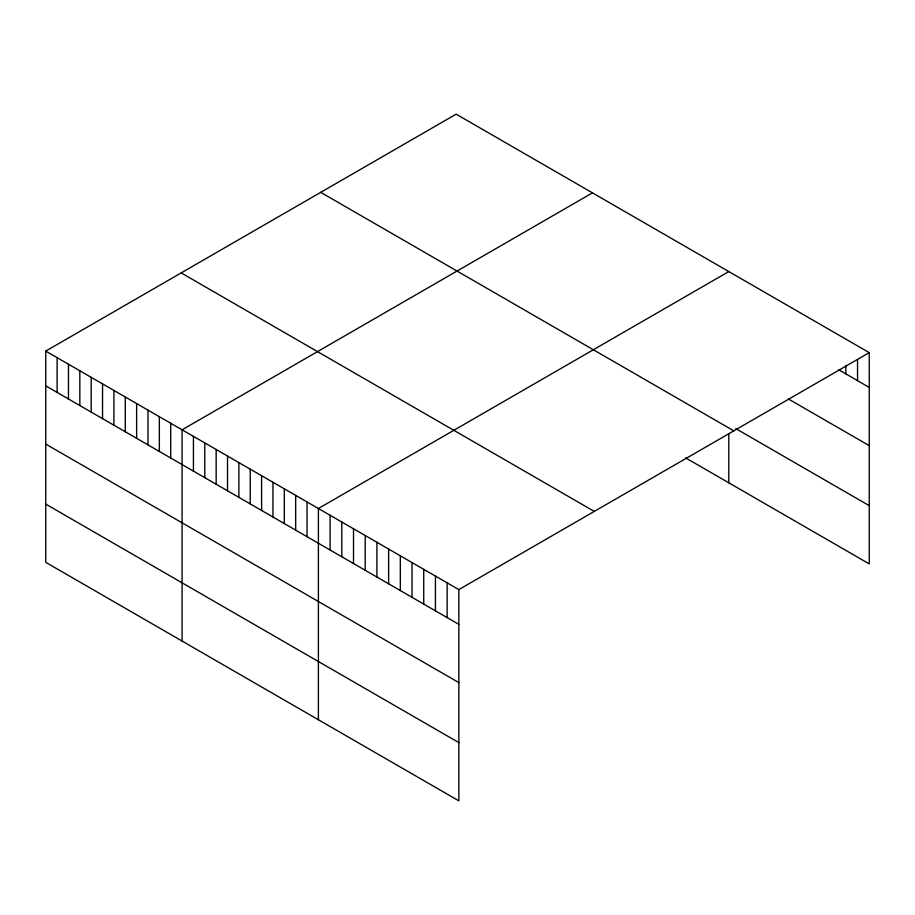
<?xml version="1.0" encoding="UTF-8"?>
<svg xmlns="http://www.w3.org/2000/svg" width="915" height="915" viewBox="0 0 915 915"><rect width="100%" height="100%" fill="white"/><g stroke="black" fill="none" stroke-linecap="round" stroke-linejoin="round"><path stroke-width="1.37" d="M45.75 351.097L458.85 589.603L458.85 800.842L45.75 562.348L45.75 351.097L456.15 114.158L869.25 352.652L869.25 563.903L685.632 457.889M592.474 192.859L182.074 429.81L182.074 641.049M728.798 271.561L318.397 508.511L318.397 719.75M458.85 589.603L869.25 352.652M838.815 369.843L869.25 387.411M788.49 399.02L869.25 445.651M735.82 428.62L869.25 505.663M320.719 192.344L733.819 430.851M181.181 272.91L594.281 511.405M45.75 385.856L458.85 624.35M45.75 444.095L458.85 682.601M45.75 504.108L458.85 742.603M857.549 359.801L857.549 380.651M845.837 365.554L845.837 373.892M728.798 433.63L728.798 482.811M447.138 582.844L447.138 617.602M435.437 576.084L435.437 610.843M423.737 569.324L423.737 604.083M412.025 562.565L412.025 597.323M400.324 555.817L400.324 590.564M388.623 549.057L388.623 583.804M376.911 542.298L376.911 577.056M365.211 535.538L365.211 570.297M353.51 528.779L353.51 563.537M341.798 522.019L341.798 556.778M330.098 515.271L330.098 550.018M307.028 501.946L307.028 536.705M295.671 495.392L295.671 530.151M284.313 488.839L284.313 523.586M272.956 482.274L272.956 517.032M261.599 475.72L261.599 510.467M250.23 469.155L250.23 503.913M238.872 462.601L238.872 497.348M227.515 456.036L227.515 490.795M216.157 449.482L216.157 484.241M204.788 442.917L204.788 477.676M193.431 436.363L193.431 471.122M170.716 423.245L170.716 458.003M159.347 416.691L159.347 451.438M147.99 410.126L147.99 444.884M136.632 403.572L136.632 438.319M125.275 397.007L125.275 431.766M113.906 390.453L113.906 425.212M102.549 383.888L102.549 418.647M91.191 377.335L91.191 412.093M79.834 370.781L79.834 405.528M68.465 364.216L68.465 398.974M57.107 357.662L57.107 392.409"/></g></svg>
